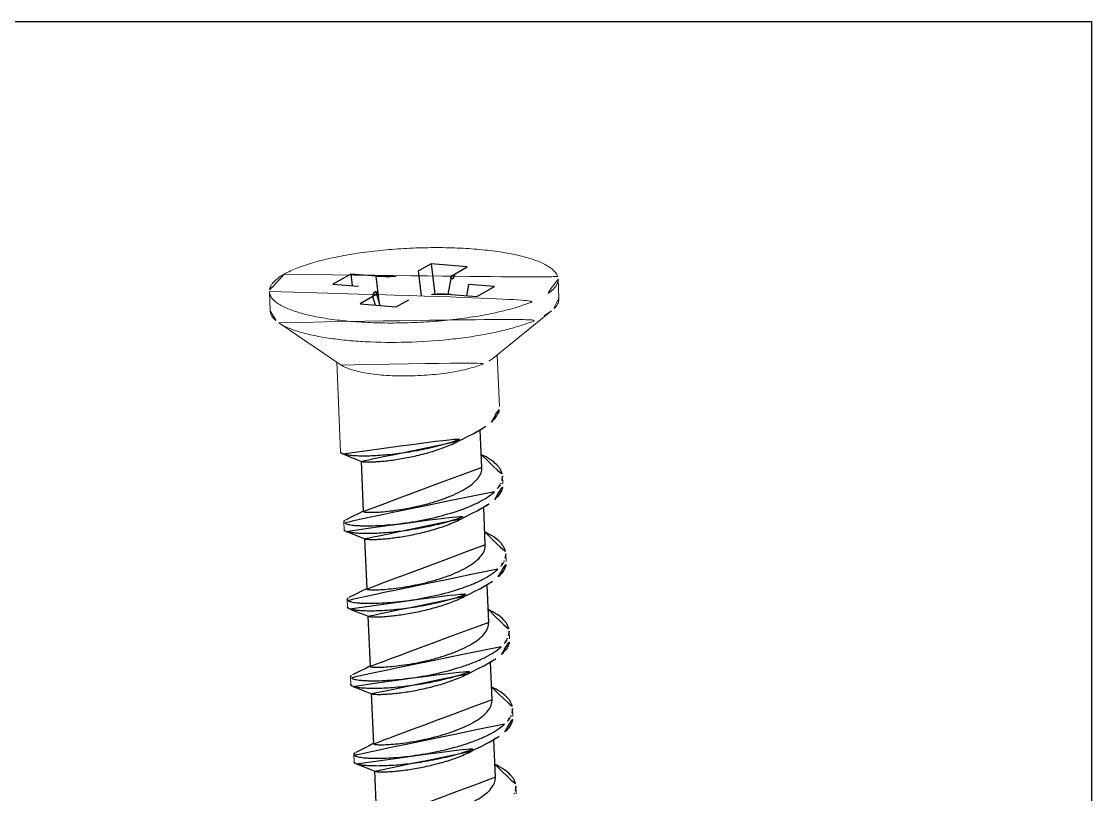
# Model space of a CAD drawing. Extents: x 16296660632 to 16296679688, y -37409620961 to -37409616551.
# Drawn here: x 16296678256.42 to 16296678283.07, y -37409617713.17 to -37409617693.9 of the extents above; entities that cross this region are included whole.
import ezdxf

# ---------------------------------------------------------------- set-up
doc = ezdxf.new("R2010")
doc.units = 0
doc.header["$LTSCALE"] = 10
doc.header["$MEASUREMENT"] = 0
doc.linetypes.add('ACAD_ISO02W100', pattern=[15, 12, -3])
doc.layers.get('0').update_dxf_attribs({"linetype": 'CONTINUOUS'})
doc.layers.add('虚线', color=8, linetype='ACAD_ISO02W100', lineweight=20)

msp = doc.modelspace()

# ---------------------------------------------------------------- linework, layer by layer
at = {"color": 7, "linetype": 'Continuous'}
for p, q in [((16296678266.62648, -37409617699.941101), (16296678266.31127, -37409617700.118477)), ((16296678267.522209, -37409617700.018982), (16296678266.62648, -37409617699.941101)), ((16296678266.62648, -37409617699.941101), (16296678266.7167, -37409617700.698624)), ((16296678267.207001, -37409617700.196373), (16296678267.522209, -37409617700.018982)), ((16296678264.618959, -37409617700.197906), (16296678264.17634, -37409617700.446983)), ((16296678265.256861, -37409617700.253357), (16296678264.618959, -37409617700.197906)), ((16296678264.618959, -37409617700.197906), (16296678264.653561, -37409617700.48848)), ((16296678265.33919, -37409617700.944687), (16296678265.256861, -37409617700.253357)), ((16296678266.385189, -37409617700.739197), (16296678266.31127, -37409617700.118477)), ((16296678267.04353, -37409617700.699333), (16296678267.125469, -37409617700.278908)), ((16296678264.17634, -37409617700.446983), (16296678264.81424, -37409617700.502449)), ((16296678267.50886, -37409617700.736717), (16296678267.56398, -37409617700.453957)), ((16296678268.20188, -37409617700.509422), (16296678267.56398, -37409617700.453957)), ((16296678267.75926, -37409617700.758499), (16296678268.20188, -37409617700.509422)), ((16296678265.171221, -37409617700.76004), (16296678264.85601, -37409617700.937424)), ((16296678265.2337, -37409617700.970261), (16296678265.171221, -37409617700.76004)), ((16296678265.349791, -37409617700.980347), (16296678265.25172, -37409617700.650383)), ((16296678265.75174, -37409617701.015297), (16296678266.06695, -37409617700.837921)), ((16296678267.121361, -37409617700.703041), (16296678267.75926, -37409617700.758499)), ((16296678264.85601, -37409617700.937424), (16296678265.75174, -37409617701.015297)), ((16296678267.887699, -37409617705.016472), (16296678267.84701, -37409617704.079987)), ((16296678264.76215, -37409617704.814903), (16296678264.88765, -37409617704.865379)), ((16296678264.878139, -37409617704.861557), (16296678264.93247, -37409617706.112038)), ((16296678267.97159, -37409617706.947166), (16296678267.930889, -37409617706.010536)), ((16296678264.846041, -37409617706.745598), (16296678264.97154, -37409617706.796066)), ((16296678264.962021, -37409617706.792252), (16296678265.016359, -37409617708.042732)), ((16296678268.05547, -37409617708.877861), (16296678268.01478, -37409617707.941208)), ((16296678264.92992, -37409617708.676292), (16296678265.05542, -37409617708.726768)), ((16296678265.04591, -37409617708.722939), (16296678265.100241, -37409617709.973427)), ((16296678268.139351, -37409617710.808548), (16296678268.098669, -37409617709.872032)), ((16296678265.0138, -37409617710.606987), (16296678265.139311, -37409617710.657463)), ((16296678265.129801, -37409617710.653633), (16296678265.18413, -37409617711.904121)), ((16296678268.22324, -37409617712.739243), (16296678268.182541, -37409617711.802567)), ((16296678265.097691, -37409617712.537682), (16296678265.22319, -37409617712.588158)), ((16296678265.21368, -37409617712.584328), (16296678265.268009, -37409617713.834808))]:
    msp.add_line(p, q, dxfattribs=at)
msp.add_lwpolyline([(16296678283.07406, -37409617776.240463), (16296678229.75769, -37409617776.240463), (16296678229.75769, -37409617693.900749), (16296678283.07406, -37409617693.900749)], close=True)
for points in [[(16296678267.2747, -37409617704.373619), (16296678267.383989, -37409617704.318222), (16296678267.54549, -37409617704.237663), (16296678267.684071, -37409617704.169479)], [(16296678264.42016, -37409617704.680908), (16296678264.57769, -37409617704.742088), (16296678264.76215, -37409617704.814903)], [(16296678264.93063, -37409617706.108414), (16296678264.824381, -37409617706.162277), (16296678264.64686, -37409617706.250893), (16296678264.49169, -37409617706.327263)], [(16296678267.35858, -37409617706.304314), (16296678267.46788, -37409617706.248917), (16296678267.62937, -37409617706.168358), (16296678267.76796, -37409617706.100166)], [(16296678264.50404, -37409617706.611603), (16296678264.66157, -37409617706.672783), (16296678264.846041, -37409617706.745598)], [(16296678265.014509, -37409617708.039101), (16296678264.90827, -37409617708.092979), (16296678264.730749, -37409617708.181587), (16296678264.575569, -37409617708.25795)], [(16296678267.442471, -37409617708.235008), (16296678267.55176, -37409617708.179604), (16296678267.713261, -37409617708.099052), (16296678267.851839, -37409617708.030861)], [(16296678264.587931, -37409617708.542297), (16296678264.745461, -37409617708.603477), (16296678264.92992, -37409617708.676292)], [(16296678265.0984, -37409617709.969803), (16296678264.992161, -37409617710.023666), (16296678264.814631, -37409617710.112267), (16296678264.65946, -37409617710.188637)], [(16296678267.52635, -37409617710.165703), (16296678267.635651, -37409617710.110298), (16296678267.79714, -37409617710.029747), (16296678267.93573, -37409617709.961563)], [(16296678264.67181, -37409617710.472977), (16296678264.82934, -37409617710.534172), (16296678265.0138, -37409617710.606987)], [(16296678265.18228, -37409617711.90049), (16296678265.07604, -37409617711.954369), (16296678264.89852, -37409617712.042969), (16296678264.74334, -37409617712.119339)], [(16296678267.610241, -37409617712.096397), (16296678267.71953, -37409617712.040993), (16296678267.881029, -37409617711.960426), (16296678268.019609, -37409617711.89225)], [(16296678264.755699, -37409617712.403679), (16296678264.913231, -37409617712.464859), (16296678265.097691, -37409617712.537682)]]:
    msp.add_lwpolyline(points, dxfattribs=at)
for centre, major_axis, ratio, start_param, end_param in [((16296678265.594469, -37409617700.049118), (-0.801806, -0.030785), 0.263882425, 1.126066153, 2.666704219), ((16296678267.945471, -37409617700.253517), (-0.821229, -0.039608), 0.25133448, 5.818141006, 7.358779072), ((16296678264.432739, -37409617700.702873), (-0.821229, -0.039608), 0.25133448, -3.606636955, -2.065998889), ((16296678266.783751, -37409617700.90728), (-0.801806, -0.030785), 0.263882425, -2.0155265, -0.474888434)]:
    msp.add_ellipse(centre, major_axis=major_axis, ratio=ratio, start_param=start_param, end_param=end_param, dxfattribs=at)
for points, knots in [([(16296678268.12184, -37409617703.885513), (16296678268.15395, -37409617703.85585), (16296678268.21121, -37409617703.796082), (16296678268.277321, -37409617703.698479), (16296678268.316549, -37409617703.598938), (16296678268.323629, -37409617703.530998), (16296678268.32221, -37409617703.49852)], [0, 0, 0, 0, 0.292045706, 0.550742358, 0.782817436, 1, 1, 1, 1]), ([(16296678267.684071, -37409617704.169479), (16296678267.76857, -37409617704.12812), (16296678267.92181, -37409617704.044228), (16296678268.06286, -37409617703.940002), (16296678268.12184, -37409617703.885513)], [0, 0, 0, 0, 0.539523175, 1, 1, 1, 1]), ([(16296678264.42017, -37409617704.680908), (16296678264.44438, -37409617704.690247), (16296678264.504721, -37409617704.705261), (16296678264.61092, -37409617704.720711), (16296678264.746389, -37409617704.731148), (16296678264.908791, -37409617704.735687), (16296678265.09549, -37409617704.733452), (16296678265.383881, -37409617704.720032), (16296678265.77927, -37409617704.682373), (16296678266.27545, -37409617704.60582), (16296678266.777161, -37409617704.496078), (16296678267.25099, -37409617704.355461), (16296678267.548031, -37409617704.236061), (16296678267.684071, -37409617704.169479)], [0, 0, 0, 0, 0.023276566, 0.055463247, 0.09623742, 0.145040673, 0.201136549, 0.263651163, 0.403927684, 0.557108169, 0.713672809, 0.86415492, 1, 1, 1, 1]), ([(16296678267.274691, -37409617704.373619), (16296678267.16573, -37409617704.429298), (16296678266.93092, -37409617704.529648), (16296678266.560289, -37409617704.649811), (16296678266.176359, -37409617704.745102), (16296678265.859449, -37409617704.804291), (16296678265.619579, -37409617704.83889), (16296678265.45751, -37409617704.857819), (16296678265.3113, -37409617704.870827), (16296678265.18351, -37409617704.878403), (16296678265.07637, -37409617704.881187), (16296678264.991831, -37409617704.879791), (16296678264.936119, -37409617704.875793), (16296678264.90411, -37409617704.870422), (16296678264.89233, -37409617704.867279), (16296678264.88765, -37409617704.865379)], [0, 0, 0, 0, 0.149149692, 0.310486425, 0.474512212, 0.630990703, 0.703238306, 0.769886721, 0.829852517, 0.882142193, 0.925906765, 0.960440098, 0.985212648, 0.993851739, 1, 1, 1, 1]), ([(16296678264.367941, -37409617704.637444), (16296678264.36812, -37409617704.641457), (16296678264.37129, -37409617704.650368), (16296678264.382311, -37409617704.661583), (16296678264.399019, -37409617704.672073), (16296678264.41251, -37409617704.677963), (16296678264.42017, -37409617704.680908)], [0, 0, 0, 0, 0.169964487, 0.380192821, 0.653494873, 1, 1, 1, 1]), ([(16296678267.88077, -37409617704.698624), (16296678267.95524, -37409617704.733978), (16296678268.08902, -37409617704.806557), (16296678268.233549, -37409617704.919594), (16296678268.31661, -37409617705.016342), (16296678268.36068, -37409617705.087753), (16296678268.388809, -37409617705.161118), (16296678268.396629, -37409617705.211449), (16296678268.397711, -37409617705.236153)], [0, 0, 0, 0, 0.317057743, 0.583748074, 0.699704525, 0.805924509, 0.904904925, 1, 1, 1, 1]), ([(16296678267.887699, -37409617705.016472), (16296678267.888691, -37409617705.039268), (16296678267.88567, -37409617705.086082), (16296678267.85894, -37409617705.182182), (16296678267.784439, -37409617705.302597), (16296678267.64728, -37409617705.434357), (16296678267.46471, -37409617705.559128), (16296678267.24288, -37409617705.675034), (16296678266.989759, -37409617705.780296), (16296678266.714781, -37409617705.873154), (16296678266.4284, -37409617705.952316), (16296678266.141581, -37409617706.017021), (16296678265.86536, -37409617706.067017), (16296678265.610399, -37409617706.102699), (16296678265.386551, -37409617706.124969), (16296678265.22345, -37409617706.134293), (16296678265.114981, -37409617706.135857), (16296678265.05213, -37409617706.134743), (16296678265.002331, -37409617706.131607), (16296678264.969629, -37409617706.127663), (16296678264.950041, -37409617706.123154), (16296678264.94013, -37409617706.11985), (16296678264.932631, -37409617706.115547), (16296678264.93248, -37409617706.112038)], [0, 0, 0, 0, 0.020473064, 0.041729226, 0.088965761, 0.145234353, 0.211406525, 0.286735163, 0.369456871, 0.457154917, 0.547003049, 0.635953592, 0.720898874, 0.798817184, 0.866906327, 0.922705443, 0.9453497, 0.964215031, 0.979139366, 0.990015945, 0.99393238, 0.996849703, 1, 1, 1, 1]), ([(16296678268.397711, -37409617705.236153), (16296678268.398979, -37409617705.265343), (16296678268.39362, -37409617705.32592), (16296678268.37365, -37409617705.383171), (16296678268.36067, -37409617705.411163)], [0, 0, 0, 0, 0.486340642, 1, 1, 1, 1]), ([(16296678268.19734, -37409617705.623138), (16296678268.14469, -37409617705.671768), (16296678268.02076, -37409617705.765472), (16296678267.80546, -37409617705.888802), (16296678267.55228, -37409617706.0037), (16296678267.16338, -37409617706.146881), (16296678266.63694, -37409617706.288818), (16296678266.09667, -37409617706.386383), (16296678265.672239, -37409617706.437927), (16296678265.38052, -37409617706.462051), (16296678265.11796, -37409617706.473106), (16296678264.920799, -37409617706.472481), (16296678264.78323, -37409617706.465813), (16296678264.696791, -37409617706.458641), (16296678264.622311, -37409617706.449211), (16296678264.560711, -37409617706.438103), (16296678264.511089, -37409617706.424759), (16296678264.471609, -37409617706.409729), (16296678264.44408, -37409617706.389763), (16296678264.443439, -37409617706.375069)], [0, 0, 0, 0, 0.054602615, 0.117789166, 0.188745253, 0.266169363, 0.433325532, 0.603347488, 0.684032993, 0.759000201, 0.826300458, 0.884192152, 0.909142841, 0.931212345, 0.950280087, 0.966251833, 0.979077401, 0.988796353, 1, 1, 1, 1]), ([(16296678268.205721, -37409617705.816208), (16296678268.23785, -37409617705.78653), (16296678268.29513, -37409617705.72673), (16296678268.361259, -37409617705.629066), (16296678268.400471, -37409617705.529488), (16296678268.40752, -37409617705.46151), (16296678268.40609, -37409617705.429024)], [0, 0, 0, 0, 0.292058996, 0.550756019, 0.78282278, 1, 1, 1, 1]), ([(16296678268.33836, -37409617705.453659), (16296678268.329769, -37409617705.468323), (16296678268.28952, -37409617705.530098), (16296678268.23896, -37409617705.584686), (16296678268.19734, -37409617705.623138)], [0, 0, 0, 0, 0.230661655, 1, 1, 1, 1]), ([(16296678268.36067, -37409617705.411163), (16296678268.35902, -37409617705.414726), (16296678268.3521, -37409617705.429161), (16296678268.344469, -37409617705.443237), (16296678268.33836, -37409617705.453659)], [0, 0, 0, 0, 0.245567706, 1, 1, 1, 1]), ([(16296678267.76796, -37409617706.100166), (16296678267.852449, -37409617706.058823), (16296678268.00569, -37409617705.97493), (16296678268.14674, -37409617705.870697), (16296678268.205721, -37409617705.816208)], [0, 0, 0, 0, 0.539505924, 1, 1, 1, 1]), ([(16296678264.504049, -37409617706.611603), (16296678264.528259, -37409617706.620941), (16296678264.5886, -37409617706.635963), (16296678264.694811, -37409617706.651398), (16296678264.83029, -37409617706.661842), (16296678264.99271, -37409617706.666382), (16296678265.17943, -37409617706.664146), (16296678265.46784, -37409617706.650719), (16296678265.86323, -37409617706.613052), (16296678266.3594, -37409617706.536507), (16296678266.861099, -37409617706.426758), (16296678267.334909, -37409617706.28614), (16296678267.631929, -37409617706.166748), (16296678267.76796, -37409617706.100166)], [0, 0, 0, 0, 0.023276892, 0.055464645, 0.096240648, 0.145049353, 0.201151804, 0.263673445, 0.403950807, 0.557126029, 0.713689384, 0.864168888, 1, 1, 1, 1]), ([(16296678264.443439, -37409617706.375069), (16296678264.44326, -37409617706.371063), (16296678264.445641, -37409617706.361908), (16296678264.45566, -37409617706.349792), (16296678264.471399, -37409617706.337898), (16296678264.48432, -37409617706.330856), (16296678264.49169, -37409617706.327263)], [0, 0, 0, 0, 0.169923784, 0.38021977, 0.653573272, 1, 1, 1, 1]), ([(16296678267.35858, -37409617706.304314), (16296678267.249611, -37409617706.359978), (16296678267.014799, -37409617706.460342), (16296678266.644171, -37409617706.580513), (16296678266.260241, -37409617706.675797), (16296678265.943331, -37409617706.734993), (16296678265.703461, -37409617706.769577), (16296678265.541401, -37409617706.788513), (16296678265.39518, -37409617706.801521), (16296678265.267389, -37409617706.809097), (16296678265.160259, -37409617706.811882), (16296678265.07571, -37409617706.810478), (16296678265.02, -37409617706.806488), (16296678264.988001, -37409617706.801117), (16296678264.976219, -37409617706.797974), (16296678264.97155, -37409617706.796066)], [0, 0, 0, 0, 0.149151444, 0.31048851, 0.474514788, 0.630995045, 0.703238917, 0.769892315, 0.829853838, 0.882146381, 0.925911335, 0.960441334, 0.985220341, 0.993856093, 1, 1, 1, 1]), ([(16296678264.45183, -37409617706.568192), (16296678264.452009, -37409617706.572197), (16296678264.4552, -37409617706.581093), (16296678264.466221, -37409617706.592293), (16296678264.482929, -37409617706.602783), (16296678264.496401, -37409617706.60865), (16296678264.504049, -37409617706.611603)], [0, 0, 0, 0, 0.170000013, 0.380313825, 0.653600326, 1, 1, 1, 1]), ([(16296678267.96508, -37409617706.629517), (16296678268.039471, -37409617706.664864), (16296678268.17312, -37409617706.737411), (16296678268.317499, -37409617706.850357), (16296678268.40049, -37409617706.947029), (16296678268.44453, -37409617707.018387), (16296678268.47266, -37409617707.091682), (16296678268.480499, -37409617707.141968), (16296678268.481581, -37409617707.166649)], [0, 0, 0, 0, 0.317038141, 0.583721003, 0.699682042, 0.805910367, 0.904900162, 1, 1, 1, 1]), ([(16296678267.971581, -37409617706.947166), (16296678267.97257, -37409617706.969963), (16296678267.969549, -37409617707.016777), (16296678267.942841, -37409617707.112877), (16296678267.86833, -37409617707.233292), (16296678267.731171, -37409617707.365051), (16296678267.548599, -37409617707.489822), (16296678267.326759, -37409617707.605721), (16296678267.073641, -37409617707.710983), (16296678266.79867, -37409617707.803848), (16296678266.512289, -37409617707.883034), (16296678266.22547, -37409617707.947723), (16296678265.949249, -37409617707.997711), (16296678265.694281, -37409617708.033386), (16296678265.47043, -37409617708.055656), (16296678265.307341, -37409617708.06498), (16296678265.19887, -37409617708.066551), (16296678265.136009, -37409617708.06543), (16296678265.08621, -37409617708.062302), (16296678265.05352, -37409617708.058357), (16296678265.03393, -37409617708.053841), (16296678265.024019, -37409617708.050529), (16296678265.01651, -37409617708.046242), (16296678265.016359, -37409617708.042732)], [0, 0, 0, 0, 0.020473397, 0.04172825, 0.088964795, 0.145234699, 0.21140827, 0.286737033, 0.369457519, 0.457154473, 0.547002625, 0.635953948, 0.720899289, 0.798816176, 0.866903321, 0.922701866, 0.945350284, 0.96421297, 0.979137498, 0.990016213, 0.993929145, 0.99684572, 1, 1, 1, 1]), ([(16296678268.481581, -37409617707.166649), (16296678268.48287, -37409617707.195877), (16296678268.47752, -37409617707.256599), (16296678268.4575, -37409617707.313957), (16296678268.444481, -37409617707.34201)], [0, 0, 0, 0, 0.486306326, 1, 1, 1, 1]), ([(16296678268.28961, -37409617707.746902), (16296678268.32173, -37409617707.717232), (16296678268.379009, -37409617707.657433), (16296678268.445141, -37409617707.559776), (16296678268.48435, -37409617707.460197), (16296678268.491409, -37409617707.39222), (16296678268.489969, -37409617707.359734)], [0, 0, 0, 0, 0.292042277, 0.550741516, 0.782816052, 1, 1, 1, 1]), ([(16296678268.42268, -37409617707.383614), (16296678268.414089, -37409617707.398331), (16296678268.37376, -37409617707.460403), (16296678268.323009, -37409617707.515228), (16296678268.281219, -37409617707.553833)], [0, 0, 0, 0, 0.230586123, 1, 1, 1, 1]), ([(16296678268.444481, -37409617707.34201), (16296678268.44286, -37409617707.345497), (16296678268.43609, -37409617707.359619), (16296678268.42864, -37409617707.373413), (16296678268.42268, -37409617707.383614)], [0, 0, 0, 0, 0.245662192, 1, 1, 1, 1]), ([(16296678268.281219, -37409617707.553833), (16296678268.22858, -37409617707.602463), (16296678268.10467, -37409617707.696152), (16296678267.88941, -37409617707.819458), (16296678267.63629, -37409617707.934341), (16296678267.24745, -37409617708.077507), (16296678266.72109, -37409617708.219452), (16296678266.18087, -37409617708.317032), (16296678265.75646, -37409617708.368591), (16296678265.464741, -37409617708.392731), (16296678265.202141, -37409617708.403801), (16296678265.00494, -37409617708.403183), (16296678264.86734, -37409617708.396523), (16296678264.78087, -37409617708.389351), (16296678264.706369, -37409617708.379929), (16296678264.64473, -37409617708.36882), (16296678264.595091, -37409617708.355492), (16296678264.555571, -37409617708.340446), (16296678264.528009, -37409617708.320518), (16296678264.527321, -37409617708.305817)], [0, 0, 0, 0, 0.054597217, 0.117772269, 0.188713614, 0.266122839, 0.433262524, 0.603270318, 0.683950983, 0.758921475, 0.826233658, 0.884138543, 0.909095902, 0.931171631, 0.950246803, 0.966225121, 0.979058274, 0.988784535, 1, 1, 1, 1]), ([(16296678267.851839, -37409617708.030861), (16296678267.93634, -37409617707.989502), (16296678268.089581, -37409617707.905617), (16296678268.230631, -37409617707.801376), (16296678268.28961, -37409617707.746902)], [0, 0, 0, 0, 0.539514938, 1, 1, 1, 1]), ([(16296678264.527321, -37409617708.305817), (16296678264.52714, -37409617708.301804), (16296678264.529499, -37409617708.292641), (16296678264.53952, -37409617708.28051), (16296678264.555269, -37409617708.2686), (16296678264.568199, -37409617708.261559), (16296678264.575569, -37409617708.25795)], [0, 0, 0, 0, 0.169900019, 0.380141039, 0.653487407, 1, 1, 1, 1]), ([(16296678264.587931, -37409617708.542297), (16296678264.61215, -37409617708.551643), (16296678264.672489, -37409617708.56665), (16296678264.77869, -37409617708.582092), (16296678264.91416, -37409617708.592537), (16296678265.076571, -37409617708.597069), (16296678265.263281, -37409617708.594841), (16296678265.55168, -37409617708.581421), (16296678265.947069, -37409617708.543747), (16296678266.443239, -37409617708.467209), (16296678266.944929, -37409617708.35746), (16296678267.41876, -37409617708.216843), (16296678267.715799, -37409617708.09745), (16296678267.851839, -37409617708.030861)], [0, 0, 0, 0, 0.023278057, 0.055464367, 0.096237391, 0.145041777, 0.201140971, 0.263660908, 0.403941326, 0.557113817, 0.713670843, 0.864155822, 1, 1, 1, 1]), ([(16296678267.442471, -37409617708.235008), (16296678267.3335, -37409617708.290688), (16296678267.09869, -37409617708.391029), (16296678266.72806, -37409617708.5112), (16296678266.34413, -37409617708.606491), (16296678266.02722, -37409617708.66568), (16296678265.78735, -37409617708.700279), (16296678265.62528, -37409617708.719208), (16296678265.479071, -37409617708.732224), (16296678265.35128, -37409617708.739792), (16296678265.244141, -37409617708.742569), (16296678265.159599, -37409617708.74118), (16296678265.103889, -37409617708.737167), (16296678265.07188, -37409617708.731796), (16296678265.060101, -37409617708.728668), (16296678265.05542, -37409617708.726768)], [0, 0, 0, 0, 0.149149925, 0.310486899, 0.474512549, 0.630991091, 0.703238754, 0.769887552, 0.829852148, 0.882143536, 0.925906325, 0.960441356, 0.985212845, 0.993853208, 1, 1, 1, 1]), ([(16296678264.535709, -37409617708.498863), (16296678264.535891, -37409617708.502876), (16296678264.53908, -37409617708.511772), (16296678264.550091, -37409617708.52298), (16296678264.566799, -37409617708.533463), (16296678264.58029, -37409617708.539337), (16296678264.587931, -37409617708.542297)], [0, 0, 0, 0, 0.169993056, 0.38028427, 0.653562307, 1, 1, 1, 1]), ([(16296678268.049681, -37409617708.560547), (16296678268.12398, -37409617708.595879), (16296678268.257441, -37409617708.668404), (16296678268.401621, -37409617708.781273), (16296678268.484489, -37409617708.877876), (16296678268.528469, -37409617708.949203), (16296678268.556549, -37409617709.022453), (16296678268.564381, -37409617709.072693), (16296678268.56547, -37409617709.097359)], [0, 0, 0, 0, 0.316984893, 0.583639069, 0.699603812, 0.805849235, 0.904865736, 1, 1, 1, 1]), ([(16296678268.05547, -37409617708.877861), (16296678268.056459, -37409617708.90065), (16296678268.05344, -37409617708.947472), (16296678268.02672, -37409617709.043571), (16296678267.952209, -37409617709.163979), (16296678267.81505, -37409617709.295738), (16296678267.632481, -37409617709.420509), (16296678267.41065, -37409617709.536423), (16296678267.15753, -37409617709.641678), (16296678266.882561, -37409617709.734543), (16296678266.59617, -37409617709.813713), (16296678266.309349, -37409617709.878403), (16296678266.033131, -37409617709.928398), (16296678265.77817, -37409617709.964081), (16296678265.554319, -37409617709.986359), (16296678265.39122, -37409617709.995682), (16296678265.282749, -37409617709.997253), (16296678265.2199, -37409617709.996117), (16296678265.17009, -37409617709.992996), (16296678265.1374, -37409617709.989037), (16296678265.117809, -37409617709.984543), (16296678265.107901, -37409617709.981232), (16296678265.10041, -37409617709.976929), (16296678265.10025, -37409617709.973427)], [0, 0, 0, 0, 0.02047321, 0.04172905, 0.08896589, 0.145234743, 0.211406872, 0.286735126, 0.369456489, 0.457154687, 0.547003065, 0.635953623, 0.720898634, 0.798816603, 0.866905772, 0.922705652, 0.945349236, 0.964215767, 0.979138535, 0.990016578, 0.993933024, 0.996849142, 1, 1, 1, 1]), ([(16296678268.56547, -37409617709.097359), (16296678268.566771, -37409617709.126717), (16296678268.56135, -37409617709.187714), (16296678268.541149, -37409617709.2453), (16296678268.528021, -37409617709.273453)], [0, 0, 0, 0, 0.486199985, 1, 1, 1, 1]), ([(16296678268.373489, -37409617709.677597), (16296678268.4056, -37409617709.647926), (16296678268.46286, -37409617709.588173), (16296678268.528971, -37409617709.49057), (16296678268.568199, -37409617709.391037), (16296678268.575279, -37409617709.323097), (16296678268.57387, -37409617709.290627)], [0, 0, 0, 0, 0.292056058, 0.55074832, 0.782819238, 1, 1, 1, 1]), ([(16296678268.507681, -37409617709.312393), (16296678268.499069, -37409617709.327271), (16296678268.458549, -37409617709.390106), (16296678268.40732, -37409617709.445534), (16296678268.365101, -37409617709.484528)], [0, 0, 0, 0, 0.230394881, 1, 1, 1, 1]), ([(16296678268.528021, -37409617709.273453), (16296678268.526501, -37409617709.276711), (16296678268.520149, -37409617709.289909), (16296678268.51321, -37409617709.302834), (16296678268.507681, -37409617709.312393)], [0, 0, 0, 0, 0.24594043, 1, 1, 1, 1]), ([(16296678268.365101, -37409617709.484528), (16296678268.312469, -37409617709.533157), (16296678268.188551, -37409617709.626846), (16296678267.97327, -37409617709.750168), (16296678267.720119, -37409617709.865059), (16296678267.331249, -37409617710.008232), (16296678266.804859, -37409617710.150169), (16296678266.264629, -37409617710.247742), (16296678265.840231, -37409617710.299294), (16296678265.5485, -37409617710.323433), (16296678265.285919, -37409617710.334503), (16296678265.088739, -37409617710.33387), (16296678264.951151, -37409617710.327209), (16296678264.8647, -37409617710.320038), (16296678264.790199, -37409617710.310623), (16296678264.728571, -37409617710.2995), (16296678264.67894, -37409617710.286171), (16296678264.639429, -37409617710.271141), (16296678264.611879, -37409617710.25119), (16296678264.61121, -37409617710.236488)], [0, 0, 0, 0, 0.05459869, 0.11777762, 0.188727264, 0.266146226, 0.433292764, 0.603296072, 0.683979386, 0.758950658, 0.826259313, 0.88415787, 0.909111388, 0.931183846, 0.950256241, 0.966231778, 0.979063344, 0.988787913, 1, 1, 1, 1]), ([(16296678267.93573, -37409617709.961563), (16296678268.020229, -37409617709.920197), (16296678268.17346, -37409617709.836311), (16296678268.31452, -37409617709.732079), (16296678268.373489, -37409617709.677597)], [0, 0, 0, 0, 0.539520138, 1, 1, 1, 1]), ([(16296678264.67182, -37409617710.472977), (16296678264.69603, -37409617710.48233), (16296678264.756371, -37409617710.497337), (16296678264.86257, -37409617710.512787), (16296678264.998051, -37409617710.523232), (16296678265.16045, -37409617710.527763), (16296678265.34716, -37409617710.525543), (16296678265.63555, -37409617710.512123), (16296678266.030939, -37409617710.474449), (16296678266.527121, -37409617710.397903), (16296678267.02883, -37409617710.288147), (16296678267.502661, -37409617710.147537), (16296678267.79969, -37409617710.028137), (16296678267.93573, -37409617709.961563)], [0, 0, 0, 0, 0.023276407, 0.055463181, 0.096237908, 0.145042369, 0.201139714, 0.263655278, 0.403931506, 0.557112621, 0.713678891, 0.864158647, 1, 1, 1, 1]), ([(16296678267.52635, -37409617710.165703), (16296678267.417379, -37409617710.221367), (16296678267.18257, -37409617710.321716), (16296678266.811939, -37409617710.441887), (16296678266.428011, -37409617710.537193), (16296678266.111099, -37409617710.596367), (16296678265.871229, -37409617710.630966), (16296678265.709169, -37409617710.649902), (16296678265.56295, -37409617710.66291), (16296678265.43516, -37409617710.670479), (16296678265.32803, -37409617710.673271), (16296678265.243481, -37409617710.671867), (16296678265.187771, -37409617710.667877), (16296678265.155769, -37409617710.662498), (16296678265.14399, -37409617710.659363), (16296678265.13932, -37409617710.657463)], [0, 0, 0, 0, 0.149151082, 0.31048801, 0.474514413, 0.630994577, 0.703238601, 0.769891117, 0.829854077, 0.882144985, 0.925911753, 0.960440489, 0.985219788, 0.993854646, 1, 1, 1, 1]), ([(16296678264.61121, -37409617710.236488), (16296678264.611019, -37409617710.232468), (16296678264.6134, -37409617710.22332), (16296678264.623409, -37409617710.211189), (16296678264.63916, -37409617710.199287), (16296678264.65209, -37409617710.192253), (16296678264.65946, -37409617710.188637)], [0, 0, 0, 0, 0.169908325, 0.380176255, 0.653525717, 1, 1, 1, 1]), ([(16296678264.6196, -37409617710.42955), (16296678264.61978, -37409617710.433571), (16296678264.622959, -37409617710.442459), (16296678264.63397, -37409617710.453667), (16296678264.65069, -37409617710.464157), (16296678264.664169, -37409617710.470039), (16296678264.67182, -37409617710.472977)], [0, 0, 0, 0, 0.169972208, 0.380232623, 0.65353903, 1, 1, 1, 1]), ([(16296678268.130899, -37409617710.489983), (16296678268.205601, -37409617710.525383), (16296678268.339781, -37409617710.598038), (16296678268.484751, -37409617710.711212), (16296678268.56805, -37409617710.808113), (16296678268.61224, -37409617710.879631), (16296678268.640459, -37409617710.95311), (16296678268.648291, -37409617711.003517), (16296678268.649361, -37409617711.028259)], [0, 0, 0, 0, 0.3172345, 0.583924157, 0.69985153, 0.806036112, 0.904966851, 1, 1, 1, 1]), ([(16296678268.139351, -37409617710.808548), (16296678268.140341, -37409617710.831337), (16296678268.137329, -37409617710.878166), (16296678268.1106, -37409617710.974274), (16296678268.0361, -37409617711.094673), (16296678267.898939, -37409617711.226433), (16296678267.71637, -37409617711.351196), (16296678267.49453, -37409617711.46711), (16296678267.241409, -37409617711.572372), (16296678266.96644, -37409617711.665237), (16296678266.680059, -37409617711.744408), (16296678266.39324, -37409617711.809097), (16296678266.11702, -37409617711.8591), (16296678265.862049, -37409617711.894783), (16296678265.638201, -37409617711.917053), (16296678265.475109, -37409617711.926369), (16296678265.36664, -37409617711.92794), (16296678265.30378, -37409617711.926811), (16296678265.253981, -37409617711.923691), (16296678265.221291, -37409617711.919739), (16296678265.201691, -37409617711.915222), (16296678265.191799, -37409617711.911919), (16296678265.184271, -37409617711.907631), (16296678265.18413, -37409617711.904121)], [0, 0, 0, 0, 0.020473134, 0.041728323, 0.088964486, 0.14523392, 0.211407584, 0.286736716, 0.369457507, 0.457154493, 0.547002463, 0.635953727, 0.720899492, 0.798816786, 0.866903955, 0.922702124, 0.945350952, 0.964212695, 0.979138569, 0.990015654, 0.993929113, 0.996846507, 1, 1, 1, 1]), ([(16296678268.612591, -37409617711.202667), (16296678268.61083, -37409617711.206467), (16296678268.60347, -37409617711.221848), (16296678268.595289, -37409617711.236847), (16296678268.58873, -37409617711.247917)], [0, 0, 0, 0, 0.245278164, 1, 1, 1, 1]), ([(16296678268.649361, -37409617711.028259), (16296678268.650631, -37409617711.057343), (16296678268.645321, -37409617711.117699), (16296678268.62549, -37409617711.174767), (16296678268.612591, -37409617711.202667)], [0, 0, 0, 0, 0.486427564, 1, 1, 1, 1]), ([(16296678268.44899, -37409617711.415222), (16296678268.396351, -37409617711.463852), (16296678268.27243, -37409617711.557549), (16296678268.05714, -37409617711.68087), (16296678267.80398, -37409617711.795761), (16296678267.4151, -37409617711.938927), (16296678266.8887, -37409617712.080872), (16296678266.34845, -37409617712.178436), (16296678265.924021, -37409617712.230003), (16296678265.632311, -37409617712.254128), (16296678265.36974, -37409617712.26519), (16296678265.172569, -37409617712.264557), (16296678265.034981, -37409617712.257896), (16296678264.94854, -37409617712.250732), (16296678264.874041, -37409617712.241302), (16296678264.812429, -37409617712.230186), (16296678264.7628, -37409617712.216858), (16296678264.723301, -37409617712.201828), (16296678264.695761, -37409617712.18187), (16296678264.695089, -37409617712.167183)], [0, 0, 0, 0, 0.0546001, 0.117782597, 0.188733632, 0.266151748, 0.433300018, 0.60331817, 0.68400267, 0.75896991, 0.826272935, 0.884169085, 0.909122385, 0.931194582, 0.950265184, 0.96624001, 0.979068811, 0.988791119, 1, 1, 1, 1]), ([(16296678268.45738, -37409617711.608292), (16296678268.4895, -37409617711.578613), (16296678268.546789, -37409617711.518806), (16296678268.612921, -37409617711.421143), (16296678268.65213, -37409617711.321541), (16296678268.65918, -37409617711.253563), (16296678268.65774, -37409617711.221077)], [0, 0, 0, 0, 0.292057156, 0.550753557, 0.782820762, 1, 1, 1, 1]), ([(16296678268.58873, -37409617711.247917), (16296678268.58017, -37409617711.262383), (16296678268.54014, -37409617711.323303), (16296678268.490129, -37409617711.37722), (16296678268.44899, -37409617711.415222)], [0, 0, 0, 0, 0.23088135, 1, 1, 1, 1]), ([(16296678268.019609, -37409617711.89225), (16296678268.104111, -37409617711.850891), (16296678268.257351, -37409617711.767014), (16296678268.398399, -37409617711.662773), (16296678268.45738, -37409617711.608292)], [0, 0, 0, 0, 0.539501208, 1, 1, 1, 1]), ([(16296678264.755699, -37409617712.403679), (16296678264.779921, -37409617712.413017), (16296678264.84026, -37409617712.428032), (16296678264.946461, -37409617712.443481), (16296678265.081949, -37409617712.453934), (16296678265.24437, -37409617712.458458), (16296678265.431089, -37409617712.45623), (16296678265.7195, -37409617712.442802), (16296678266.114889, -37409617712.405144), (16296678266.61105, -37409617712.328583), (16296678267.112749, -37409617712.218826), (16296678267.586559, -37409617712.078217), (16296678267.883579, -37409617711.958832), (16296678268.019609, -37409617711.89225)], [0, 0, 0, 0, 0.023277738, 0.055465794, 0.096241954, 0.14505144, 0.20115394, 0.26367632, 0.403954117, 0.557125453, 0.713686867, 0.864167196, 1, 1, 1, 1]), ([(16296678264.695089, -37409617712.167183), (16296678264.69491, -37409617712.163147), (16296678264.697281, -37409617712.154007), (16296678264.7073, -37409617712.141876), (16296678264.723049, -37409617712.129982), (16296678264.73597, -37409617712.122948), (16296678264.74334, -37409617712.119339)], [0, 0, 0, 0, 0.169912341, 0.380179031, 0.653529502, 1, 1, 1, 1]), ([(16296678267.610241, -37409617712.096397), (16296678267.50127, -37409617712.152069), (16296678267.26646, -37409617712.252419), (16296678266.89583, -37409617712.372581), (16296678266.5119, -37409617712.467873), (16296678266.194981, -37409617712.527061), (16296678265.95512, -37409617712.561668), (16296678265.793051, -37409617712.580589), (16296678265.646839, -37409617712.593613), (16296678265.519051, -37409617712.601173), (16296678265.411909, -37409617712.603958), (16296678265.32736, -37409617712.602562), (16296678265.27166, -37409617712.598557), (16296678265.239651, -37409617712.593193), (16296678265.227871, -37409617712.59005), (16296678265.2232, -37409617712.588158)], [0, 0, 0, 0, 0.149150481, 0.310487645, 0.474513263, 0.630992056, 0.703239131, 0.769889043, 0.829852195, 0.882145353, 0.925906742, 0.960442514, 0.985214087, 0.993855175, 1, 1, 1, 1]), ([(16296678264.70348, -37409617712.36026), (16296678264.703671, -37409617712.364281), (16296678264.70685, -37409617712.373169), (16296678264.717871, -37409617712.384369), (16296678264.734579, -37409617712.394852), (16296678264.74806, -37409617712.400726), (16296678264.755699, -37409617712.403679)], [0, 0, 0, 0, 0.170000578, 0.380309158, 0.653587418, 1, 1, 1, 1]), ([(16296678268.21701, -37409617712.42173), (16296678268.291361, -37409617712.457062), (16296678268.42494, -37409617712.529602), (16296678268.569241, -37409617712.642509), (16296678268.65218, -37409617712.739159), (16296678268.69619, -37409617712.810493), (16296678268.72431, -37409617712.883774), (16296678268.732149, -37409617712.934029), (16296678268.73324, -37409617712.958702)], [0, 0, 0, 0, 0.317020572, 0.583696175, 0.69965802, 0.805891088, 0.904889407, 1, 1, 1, 1]), ([(16296678268.22324, -37409617712.739243), (16296678268.22423, -37409617712.762039), (16296678268.221201, -37409617712.808853), (16296678268.19449, -37409617712.904961), (16296678268.11997, -37409617713.025368), (16296678267.982821, -37409617713.157127), (16296678267.800249, -37409617713.281898), (16296678267.578421, -37409617713.397797), (16296678267.3253, -37409617713.503067), (16296678267.050329, -37409617713.595932), (16296678266.763941, -37409617713.675102), (16296678266.477119, -37409617713.739792), (16296678266.200899, -37409617713.789787), (16296678265.94594, -37409617713.82547), (16296678265.72209, -37409617713.84774), (16296678265.55899, -37409617713.857063), (16296678265.45052, -37409617713.858627), (16296678265.387659, -37409617713.857513), (16296678265.33786, -37409617713.854393), (16296678265.30517, -37409617713.850433), (16296678265.28558, -37409617713.845917), (16296678265.275669, -37409617713.842613), (16296678265.268181, -37409617713.838318), (16296678265.268021, -37409617713.834808)], [0, 0, 0, 0, 0.020473379, 0.041728798, 0.088965914, 0.145235111, 0.211407373, 0.286735407, 0.369456346, 0.45715445, 0.547003048, 0.635953711, 0.72089852, 0.798816075, 0.866904958, 0.922705167, 0.945348959, 0.964216136, 0.979137713, 0.990017197, 0.993933035, 0.996848199, 1, 1, 1, 1]), ([(16296678268.73324, -37409617712.958702), (16296678268.734529, -37409617712.987961), (16296678268.72917, -37409617713.048721), (16296678268.709129, -37409617713.106133), (16296678268.696091, -37409617713.134201)], [0, 0, 0, 0, 0.48629063, 1, 1, 1, 1]), ([(16296678268.696091, -37409617713.134201), (16296678268.694481, -37409617713.13765), (16296678268.68778, -37409617713.151619), (16296678268.68041, -37409617713.165268), (16296678268.67452, -37409617713.175362)], [0, 0, 0, 0, 0.245707587, 1, 1, 1, 1])]:
    msp.add_open_spline(points, degree=3, knots=knots, dxfattribs=at)
at = {"layer": '虚线', "color": 7, "linetype": 'Continuous'}
for p, q in [((16296678269.80669, -37409617700.804611), (16296678269.785721, -37409617700.321938)), ((16296678262.61347, -37409617701.117142), (16296678262.592501, -37409617700.634468)), ((16296678268.15909, -37409617702.301247), (16296678269.620279, -37409617701.11763)), ((16296678269.620279, -37409617701.11763), (16296678269.43471, -37409617701.241241)), ((16296678264.38467, -37409617702.46524), (16296678262.826321, -37409617701.412819)), ((16296678264.367929, -37409617704.637451), (16296678264.270201, -37409617702.387932)), ((16296678268.15909, -37409617702.301247), (16296678268.05599, -37409617702.369919)), ((16296678268.32222, -37409617703.498482), (16296678268.26642, -37409617702.214302)), ((16296678268.406111, -37409617705.429176), (16296678268.39772, -37409617705.236107)), ((16296678264.45182, -37409617706.568153), (16296678264.44343, -37409617706.375076)), ((16296678268.48999, -37409617707.359863), (16296678268.4816, -37409617707.166786)), ((16296678264.5357, -37409617708.49884), (16296678264.527309, -37409617708.305771)), ((16296678268.57387, -37409617709.290558), (16296678268.565491, -37409617709.097488)), ((16296678264.619591, -37409617710.429527), (16296678264.6112, -37409617710.236473)), ((16296678268.657761, -37409617711.221252), (16296678268.64937, -37409617711.028183)), ((16296678264.70347, -37409617712.360229), (16296678264.69508, -37409617712.16716)), ((16296678268.74164, -37409617713.151947), (16296678268.733259, -37409617712.958878))]:
    msp.add_line(p, q, dxfattribs=at)
for points, knots in [([(16296678262.964479, -37409617700.197838), (16296678263.06382, -37409617700.141937), (16296678263.293949, -37409617700.037956), (16296678263.683439, -37409617699.908127), (16296678264.14172, -37409617699.79306), (16296678264.65625, -37409617699.696098), (16296678265.21311, -37409617699.62011), (16296678265.796921, -37409617699.567268), (16296678266.391569, -37409617699.539108), (16296678266.980591, -37409617699.5364), (16296678267.547689, -37409617699.559181), (16296678268.077259, -37409617699.60672), (16296678268.55471, -37409617699.677589), (16296678268.91254, -37409617699.757217), (16296678269.161579, -37409617699.833168), (16296678269.319679, -37409617699.892059), (16296678269.456221, -37409617699.954979), (16296678269.570419, -37409617700.0215), (16296678269.66165, -37409617700.0914), (16296678269.72942, -37409617700.164642), (16296678269.772881, -37409617700.241463), (16296678269.784571, -37409617700.295914), (16296678269.7857, -37409617700.321999)], [0, 0, 0, 0, 0.047874429, 0.105679961, 0.172282423, 0.246160485, 0.325485972, 0.408240935, 0.49228692, 0.575442048, 0.655554599, 0.7305774, 0.798645146, 0.858162555, 0.884327349, 0.907947424, 0.928965317, 0.947398063, 0.963347598, 0.977069324, 0.989033532, 1, 1, 1, 1]), ([(16296678262.964479, -37409617700.197838), (16296678262.907471, -37409617700.229919), (16296678262.806601, -37409617700.293747), (16296678262.699591, -37409617700.388817), (16296678262.640909, -37409617700.466759), (16296678262.611441, -37409617700.522491), (16296678262.594469, -37409617700.578484), (16296678262.59173, -37409617700.616158), (16296678262.59252, -37409617700.634407)], [0, 0, 0, 0, 0.327021374, 0.595169581, 0.709531086, 0.81308833, 0.908677352, 1, 1, 1, 1]), ([(16296678269.7857, -37409617700.321999), (16296678269.786489, -37409617700.340248), (16296678269.783751, -37409617700.377922), (16296678269.766769, -37409617700.433907), (16296678269.73731, -37409617700.489647), (16296678269.678631, -37409617700.567581), (16296678269.571621, -37409617700.662651), (16296678269.470751, -37409617700.726479), (16296678269.413731, -37409617700.758568)], [0, 0, 0, 0, 0.091322648, 0.186911669, 0.290468914, 0.404830419, 0.672978626, 1, 1, 1, 1]), ([(16296678262.59252, -37409617700.634407), (16296678262.593651, -37409617700.660492), (16296678262.60533, -37409617700.714951), (16296678262.6488, -37409617700.791763), (16296678262.71656, -37409617700.865013), (16296678262.807791, -37409617700.934914), (16296678262.922001, -37409617701.001427), (16296678263.05854, -37409617701.064346), (16296678263.216631, -37409617701.123238), (16296678263.465679, -37409617701.199188), (16296678263.823509, -37409617701.278809), (16296678264.300961, -37409617701.349693), (16296678264.830521, -37409617701.397217), (16296678265.397619, -37409617701.420013), (16296678265.98665, -37409617701.417297), (16296678266.581289, -37409617701.389137), (16296678267.16511, -37409617701.336304), (16296678267.72197, -37409617701.260307), (16296678268.2365, -37409617701.163353), (16296678268.694771, -37409617701.048271), (16296678269.08427, -37409617700.918442), (16296678269.3144, -37409617700.814468), (16296678269.413731, -37409617700.758568)], [0, 0, 0, 0, 0.010966468, 0.022930676, 0.036652402, 0.052601937, 0.071034683, 0.092052576, 0.115672651, 0.141837445, 0.201354854, 0.2694226, 0.344445401, 0.424557952, 0.50771308, 0.591759065, 0.674514028, 0.753839515, 0.827717577, 0.894320039, 0.952125571, 1, 1, 1, 1]), ([(16296678269.806669, -37409617700.804611), (16296678269.80781, -37409617700.830757), (16296678269.80084, -37409617700.886162), (16296678269.76399, -37409617700.966637), (16296678269.702539, -37409617701.045677), (16296678269.6499, -37409617701.093628), (16296678269.620251, -37409617701.11763)], [0, 0, 0, 0, 0.208281181, 0.435593515, 0.696453828, 1, 1, 1, 1]), ([(16296678262.613489, -37409617701.117142), (16296678262.61463, -37409617701.143288), (16296678262.626381, -37409617701.197891), (16296678262.67008, -37409617701.274879), (16296678262.738171, -37409617701.348267), (16296678262.794741, -37409617701.391487), (16296678262.82633, -37409617701.412819)], [0, 0, 0, 0, 0.20833013, 0.435711518, 0.696619972, 1, 1, 1, 1]), ([(16296678262.82633, -37409617701.412819), (16296678262.89333, -37409617701.458054), (16296678263.05501, -37409617701.541077), (16296678263.336769, -37409617701.641006), (16296678263.678591, -37409617701.727402), (16296678264.073549, -37409617701.79818), (16296678264.513651, -37409617701.851761), (16296678265.16264, -37409617701.899582), (16296678266.0137, -37409617701.908119), (16296678266.87089, -37409617701.854286), (16296678267.54162, -37409617701.772537), (16296678268.010389, -37409617701.695084), (16296678268.441071, -37409617701.602501), (16296678268.82476, -37409617701.496857), (16296678269.153419, -37409617701.38047), (16296678269.34897, -37409617701.289482), (16296678269.43471, -37409617701.241241)], [0, 0, 0, 0, 0.035849086, 0.080086675, 0.132384916, 0.191999545, 0.257909739, 0.328892248, 0.480478464, 0.634909642, 0.709375917, 0.780033843, 0.845524409, 0.904633074, 0.956376518, 1, 1, 1, 1]), ([(16296678264.38468, -37409617702.46524), (16296678264.4219, -37409617702.490379), (16296678264.511721, -37409617702.536499), (16296678264.668249, -37409617702.592033), (16296678264.85815, -37409617702.640007), (16296678265.165119, -37409617702.694946), (16296678265.60013, -37409617702.734688), (16296678266.15542, -37409617702.740471), (16296678266.71995, -37409617702.704872), (16296678267.173491, -37409617702.641609), (16296678267.503969, -37409617702.570633), (16296678267.71714, -37409617702.511932), (16296678267.899719, -37409617702.447258), (16296678268.008369, -37409617702.396721), (16296678268.05599, -37409617702.369919)], [0, 0, 0, 0, 0.035850252, 0.080089415, 0.132393801, 0.192012102, 0.328875165, 0.480472785, 0.63491543, 0.780016704, 0.845511785, 0.904623949, 0.956379603, 1, 1, 1, 1])]:
    msp.add_open_spline(points, degree=3, knots=knots, dxfattribs=at)

doc.saveas('drawing.dxf')
